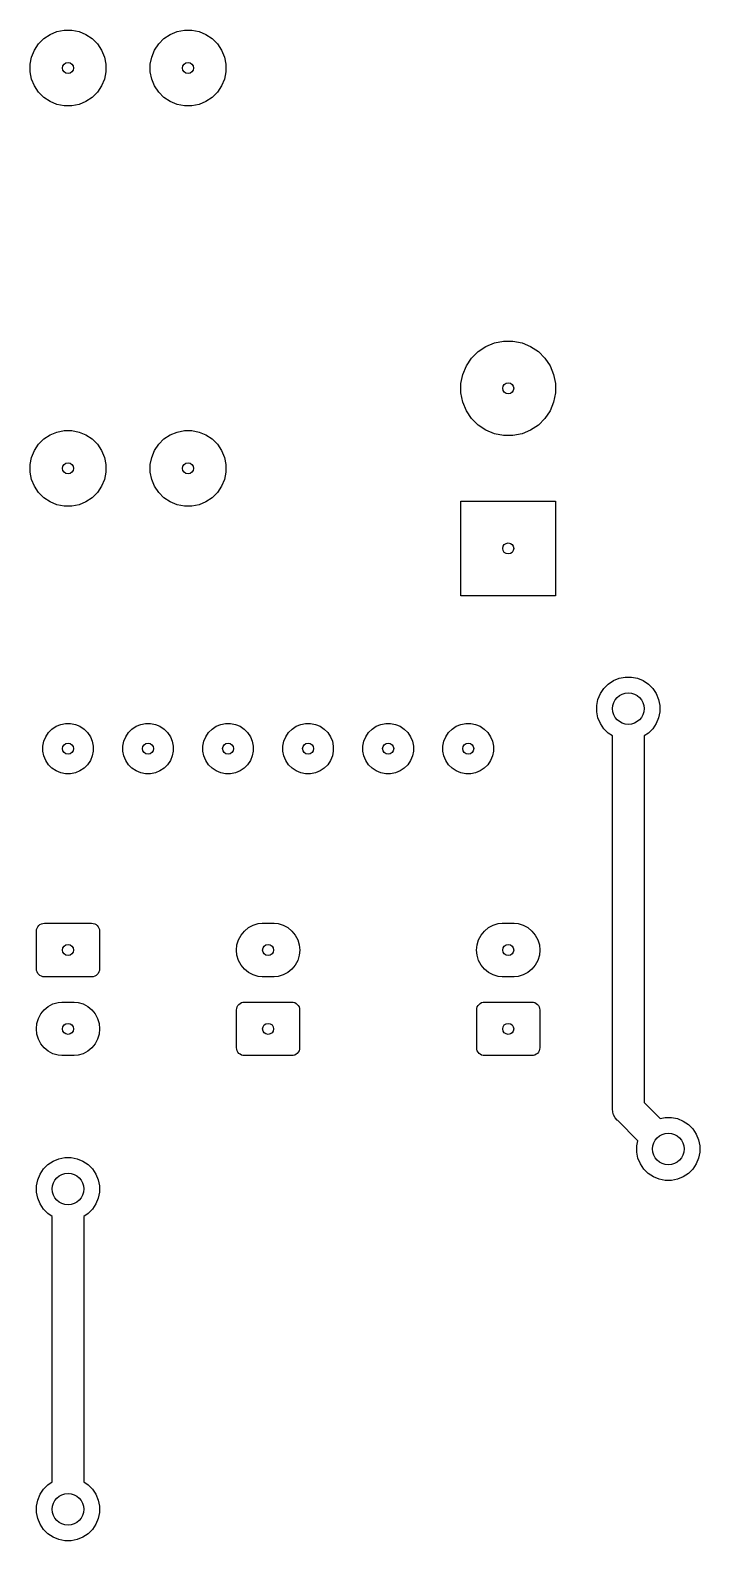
# Model space of a CAD drawing. Extents: x 121.1 to 186.4, y -132 to -40.7.
# Drawn here: x 165.17 to 186.42, y -88.63 to -40.71 of the extents above; entities that cross this region are included whole.
import ezdxf

# ---------------------------------------------------------------- set-up
doc = ezdxf.new("R2010")
doc.units = 0
doc.layers.add('BLACK', color=7, linetype='CONTINUOUS')

msp = doc.modelspace()

# ---------------------------------------------------------------- linework, layer by layer
at = {"layer": 'BLACK', "linetype": 'CONTINUOUS'}
for p, q in [((166.02, -40.7561), (166.252, -40.71)), ((166.252, -40.71), (166.488, -40.71)), ((166.488, -40.71), (166.72, -40.7561)), ((169.83, -40.7561), (170.062, -40.71)), ((170.062, -40.71), (170.298, -40.71)), ((170.298, -40.71), (170.53, -40.7561)), ((165.307, -41.3416), (165.438, -41.145)), ((165.438, -41.145), (165.605, -40.9779)), ((165.605, -40.9779), (165.802, -40.8466)), ((165.802, -40.8466), (166.02, -40.7561)), ((166.72, -40.7561), (166.938, -40.8466)), ((166.938, -40.8466), (167.135, -40.9779)), ((167.135, -40.9779), (167.302, -41.145)), ((167.302, -41.145), (167.433, -41.3416)), ((169.117, -41.3416), (169.248, -41.145)), ((169.248, -41.145), (169.415, -40.9779)), ((169.415, -40.9779), (169.612, -40.8466)), ((169.612, -40.8466), (169.83, -40.7561)), ((170.53, -40.7561), (170.748, -40.8466)), ((170.748, -40.8466), (170.945, -40.9779)), ((170.945, -40.9779), (171.112, -41.145)), ((171.112, -41.145), (171.243, -41.3416)), ((165.17, -41.7918), (165.216, -41.56)), ((165.216, -41.56), (165.307, -41.3416)), ((167.433, -41.3416), (167.524, -41.56)), ((167.524, -41.56), (167.57, -41.7918)), ((168.98, -41.7918), (169.026, -41.56)), ((169.026, -41.56), (169.117, -41.3416)), ((171.243, -41.3416), (171.334, -41.56)), ((171.334, -41.56), (171.38, -41.7918)), ((165.17, -42.0282), (165.17, -41.7918)), ((165.216, -42.26), (165.17, -42.0282)), ((167.57, -42.0282), (167.524, -42.26)), ((167.57, -41.7918), (167.57, -42.0282)), ((168.98, -42.0282), (168.98, -41.7918)), ((169.026, -42.26), (168.98, -42.0282)), ((171.38, -42.0282), (171.334, -42.26)), ((171.38, -41.7918), (171.38, -42.0282)), ((165.307, -42.4784), (165.216, -42.26)), ((165.438, -42.675), (165.307, -42.4784)), ((167.433, -42.4784), (167.302, -42.675)), ((167.524, -42.26), (167.433, -42.4784)), ((169.117, -42.4784), (169.026, -42.26)), ((169.248, -42.675), (169.117, -42.4784)), ((171.243, -42.4784), (171.112, -42.675)), ((171.334, -42.26), (171.243, -42.4784)), ((165.605, -42.8421), (165.438, -42.675)), ((165.802, -42.9734), (165.605, -42.8421)), ((166.02, -43.0639), (165.802, -42.9734)), ((166.252, -43.11), (166.02, -43.0639)), ((166.488, -43.11), (166.252, -43.11)), ((166.72, -43.0639), (166.488, -43.11)), ((166.938, -42.9734), (166.72, -43.0639)), ((167.135, -42.8421), (166.938, -42.9734)), ((167.302, -42.675), (167.135, -42.8421)), ((169.415, -42.8421), (169.248, -42.675)), ((169.612, -42.9734), (169.415, -42.8421)), ((169.83, -43.0639), (169.612, -42.9734)), ((170.062, -43.11), (169.83, -43.0639)), ((170.298, -43.11), (170.062, -43.11)), ((170.53, -43.0639), (170.298, -43.11)), ((170.748, -42.9734), (170.53, -43.0639)), ((170.945, -42.8421), (170.748, -42.9734)), ((171.112, -42.675), (170.945, -42.8421)), ((179.384, -50.9049), (179.629, -50.7407)), ((179.629, -50.7407), (179.902, -50.6276)), ((179.902, -50.6276), (180.192, -50.57)), ((180.192, -50.57), (180.488, -50.57)), ((180.488, -50.57), (180.778, -50.6276)), ((180.778, -50.6276), (181.051, -50.7407)), ((181.051, -50.7407), (181.296, -50.9049)), ((179.011, -51.3595), (179.175, -51.1138)), ((179.175, -51.1138), (179.384, -50.9049)), ((181.296, -50.9049), (181.505, -51.1138)), ((181.505, -51.1138), (181.669, -51.3595)), ((178.84, -51.9223), (178.898, -51.6325)), ((178.898, -51.6325), (179.011, -51.3595)), ((181.669, -51.3595), (181.782, -51.6325)), ((181.782, -51.6325), (181.84, -51.9223)), ((178.84, -52.2177), (178.84, -51.9223)), ((178.898, -52.5075), (178.84, -52.2177)), ((181.84, -52.2177), (181.782, -52.5075)), ((181.84, -51.9223), (181.84, -52.2177)), ((179.011, -52.7805), (178.898, -52.5075)), ((181.782, -52.5075), (181.669, -52.7805)), ((179.175, -53.0262), (179.011, -52.7805)), ((179.384, -53.2351), (179.175, -53.0262)), ((181.505, -53.0262), (181.296, -53.2351)), ((181.669, -52.7805), (181.505, -53.0262)), ((165.605, -53.6779), (165.802, -53.5466)), ((165.802, -53.5466), (166.02, -53.4561)), ((166.02, -53.4561), (166.252, -53.41)), ((166.252, -53.41), (166.488, -53.41)), ((166.488, -53.41), (166.72, -53.4561)), ((166.72, -53.4561), (166.938, -53.5466)), ((166.938, -53.5466), (167.135, -53.6779)), ((169.415, -53.6779), (169.612, -53.5466)), ((169.612, -53.5466), (169.83, -53.4561)), ((169.83, -53.4561), (170.062, -53.41)), ((170.062, -53.41), (170.298, -53.41)), ((170.298, -53.41), (170.53, -53.4561)), ((170.53, -53.4561), (170.748, -53.5466)), ((170.748, -53.5466), (170.945, -53.6779)), ((179.629, -53.3993), (179.384, -53.2351)), ((179.902, -53.5124), (179.629, -53.3993)), ((180.192, -53.57), (179.902, -53.5124)), ((180.488, -53.57), (180.192, -53.57)), ((180.778, -53.5124), (180.488, -53.57)), ((181.051, -53.3993), (180.778, -53.5124)), ((181.296, -53.2351), (181.051, -53.3993)), ((165.216, -54.26), (165.307, -54.0416)), ((165.307, -54.0416), (165.438, -53.845)), ((165.438, -53.845), (165.605, -53.6779)), ((167.135, -53.6779), (167.302, -53.845)), ((167.302, -53.845), (167.433, -54.0416)), ((167.433, -54.0416), (167.524, -54.26)), ((169.026, -54.26), (169.117, -54.0416)), ((169.117, -54.0416), (169.248, -53.845)), ((169.248, -53.845), (169.415, -53.6779)), ((170.945, -53.6779), (171.112, -53.845)), ((171.112, -53.845), (171.243, -54.0416)), ((171.243, -54.0416), (171.334, -54.26)), ((165.17, -54.4918), (165.216, -54.26)), ((165.17, -54.7282), (165.17, -54.4918)), ((167.524, -54.26), (167.57, -54.4918)), ((167.57, -54.4918), (167.57, -54.7282)), ((168.98, -54.4918), (169.026, -54.26)), ((168.98, -54.7282), (168.98, -54.4918)), ((171.334, -54.26), (171.38, -54.4918)), ((171.38, -54.4918), (171.38, -54.7282)), ((165.216, -54.96), (165.17, -54.7282)), ((165.307, -55.1784), (165.216, -54.96)), ((167.524, -54.96), (167.433, -55.1784)), ((167.57, -54.7282), (167.524, -54.96)), ((169.026, -54.96), (168.98, -54.7282)), ((169.117, -55.1784), (169.026, -54.96)), ((171.334, -54.96), (171.243, -55.1784)), ((171.38, -54.7282), (171.334, -54.96)), ((165.438, -55.375), (165.307, -55.1784)), ((165.605, -55.5421), (165.438, -55.375)), ((165.802, -55.6734), (165.605, -55.5421)), ((167.135, -55.5421), (166.938, -55.6734)), ((167.302, -55.375), (167.135, -55.5421)), ((167.433, -55.1784), (167.302, -55.375)), ((169.248, -55.375), (169.117, -55.1784)), ((169.415, -55.5421), (169.248, -55.375)), ((169.612, -55.6734), (169.415, -55.5421)), ((170.945, -55.5421), (170.748, -55.6734)), ((171.112, -55.375), (170.945, -55.5421)), ((171.243, -55.1784), (171.112, -55.375)), ((166.02, -55.7639), (165.802, -55.6734)), ((166.252, -55.81), (166.02, -55.7639)), ((166.488, -55.81), (166.252, -55.81)), ((166.72, -55.7639), (166.488, -55.81)), ((166.938, -55.6734), (166.72, -55.7639)), ((169.83, -55.7639), (169.612, -55.6734)), ((170.062, -55.81), (169.83, -55.7639)), ((170.298, -55.81), (170.062, -55.81)), ((170.53, -55.7639), (170.298, -55.81)), ((170.748, -55.6734), (170.53, -55.7639)), ((178.84, -58.65), (178.84, -55.65)), ((178.84, -55.65), (181.84, -55.65)), ((181.84, -55.65), (181.84, -58.65)), ((181.84, -58.65), (178.84, -58.65)), ((183.676, -61.3438), (183.858, -61.2684)), ((183.858, -61.2684), (184.052, -61.23)), ((184.052, -61.23), (184.248, -61.23)), ((184.248, -61.23), (184.442, -61.2684)), ((184.442, -61.2684), (184.624, -61.3438)), ((183.188, -61.9383), (183.264, -61.7563)), ((183.264, -61.7563), (183.373, -61.5925)), ((183.373, -61.5925), (183.513, -61.4532)), ((183.513, -61.4532), (183.676, -61.3438)), ((184.624, -61.3438), (184.787, -61.4532)), ((184.787, -61.4532), (184.927, -61.5925)), ((184.927, -61.5925), (185.036, -61.7563)), ((185.036, -61.7563), (185.112, -61.9383)), ((183.15, -62.1315), (183.188, -61.9383)), ((183.15, -62.3285), (183.15, -62.1315)), ((185.112, -61.9383), (185.15, -62.1315)), ((185.15, -62.1315), (185.15, -62.3285)), ((165.991, -62.791), (166.137, -62.7307)), ((166.137, -62.7307), (166.291, -62.7)), ((166.291, -62.7), (166.449, -62.7)), ((166.449, -62.7), (166.603, -62.7307)), ((166.603, -62.7307), (166.749, -62.791)), ((168.531, -62.791), (168.677, -62.7307)), ((168.677, -62.7307), (168.831, -62.7)), ((168.831, -62.7), (168.989, -62.7)), ((168.989, -62.7), (169.143, -62.7307)), ((169.143, -62.7307), (169.289, -62.791)), ((171.071, -62.791), (171.217, -62.7307)), ((171.217, -62.7307), (171.371, -62.7)), ((171.371, -62.7), (171.529, -62.7)), ((171.529, -62.7), (171.683, -62.7307)), ((171.683, -62.7307), (171.829, -62.791)), ((173.611, -62.791), (173.757, -62.7307)), ((173.757, -62.7307), (173.911, -62.7)), ((173.911, -62.7), (174.069, -62.7)), ((174.069, -62.7), (174.223, -62.7307)), ((174.223, -62.7307), (174.369, -62.791)), ((176.151, -62.791), (176.297, -62.7307)), ((176.297, -62.7307), (176.451, -62.7)), ((176.451, -62.7), (176.609, -62.7)), ((176.609, -62.7), (176.763, -62.7307)), ((176.763, -62.7307), (176.909, -62.791)), ((178.691, -62.791), (178.837, -62.7307)), ((178.837, -62.7307), (178.991, -62.7)), ((178.991, -62.7), (179.149, -62.7)), ((179.149, -62.7), (179.303, -62.7307)), ((179.303, -62.7307), (179.449, -62.791)), ((183.188, -62.5217), (183.15, -62.3285)), ((183.264, -62.7037), (183.188, -62.5217)), ((183.373, -62.8675), (183.264, -62.7037)), ((185.036, -62.7037), (184.927, -62.8675)), ((185.112, -62.5217), (185.036, -62.7037)), ((185.15, -62.3285), (185.112, -62.5217)), ((165.601, -63.2666), (165.661, -63.1211)), ((165.661, -63.1211), (165.749, -62.99)), ((165.749, -62.99), (165.86, -62.8786)), ((165.86, -62.8786), (165.991, -62.791)), ((166.749, -62.791), (166.88, -62.8786)), ((166.88, -62.8786), (166.991, -62.99)), ((166.991, -62.99), (167.079, -63.1211)), ((167.079, -63.1211), (167.139, -63.2666)), ((168.141, -63.2666), (168.201, -63.1211)), ((168.201, -63.1211), (168.289, -62.99)), ((168.289, -62.99), (168.4, -62.8786)), ((168.4, -62.8786), (168.531, -62.791)), ((169.289, -62.791), (169.42, -62.8786)), ((169.42, -62.8786), (169.531, -62.99)), ((169.531, -62.99), (169.619, -63.1211)), ((169.619, -63.1211), (169.679, -63.2666)), ((170.681, -63.2666), (170.741, -63.1211)), ((170.741, -63.1211), (170.829, -62.99)), ((170.829, -62.99), (170.94, -62.8786)), ((170.94, -62.8786), (171.071, -62.791)), ((171.829, -62.791), (171.96, -62.8786)), ((171.96, -62.8786), (172.071, -62.99)), ((172.071, -62.99), (172.159, -63.1211)), ((172.159, -63.1211), (172.219, -63.2666)), ((173.221, -63.2666), (173.281, -63.1211)), ((173.281, -63.1211), (173.369, -62.99)), ((173.369, -62.99), (173.48, -62.8786)), ((173.48, -62.8786), (173.611, -62.791)), ((174.369, -62.791), (174.5, -62.8786)), ((174.5, -62.8786), (174.611, -62.99)), ((174.611, -62.99), (174.699, -63.1211)), ((174.699, -63.1211), (174.759, -63.2666)), ((175.761, -63.2666), (175.821, -63.1211)), ((175.821, -63.1211), (175.909, -62.99)), ((175.909, -62.99), (176.02, -62.8786)), ((176.02, -62.8786), (176.151, -62.791)), ((176.909, -62.791), (177.04, -62.8786)), ((177.04, -62.8786), (177.151, -62.99)), ((177.151, -62.99), (177.239, -63.1211)), ((177.239, -63.1211), (177.299, -63.2666)), ((178.301, -63.2666), (178.361, -63.1211)), ((178.361, -63.1211), (178.449, -62.99)), ((178.449, -62.99), (178.56, -62.8786)), ((178.56, -62.8786), (178.691, -62.791)), ((179.449, -62.791), (179.58, -62.8786)), ((179.58, -62.8786), (179.691, -62.99)), ((179.691, -62.99), (179.779, -63.1211)), ((179.779, -63.1211), (179.839, -63.2666)), ((183.513, -63.0068), (183.373, -62.8675)), ((183.65, -63.0986), (183.513, -63.0068)), ((183.65, -74.9054), (183.65, -63.0986)), ((184.787, -63.0068), (184.65, -63.0986)), ((184.65, -63.0986), (184.65, -74.7229)), ((184.927, -62.8675), (184.787, -63.0068)), ((165.57, -63.4212), (165.601, -63.2666)), ((165.57, -63.5788), (165.57, -63.4212)), ((165.601, -63.7334), (165.57, -63.5788)), ((165.661, -63.8789), (165.601, -63.7334)), ((167.139, -63.7334), (167.079, -63.8789)), ((167.139, -63.2666), (167.17, -63.4212)), ((167.17, -63.5788), (167.139, -63.7334)), ((167.17, -63.4212), (167.17, -63.5788)), ((168.11, -63.4212), (168.141, -63.2666)), ((168.11, -63.5788), (168.11, -63.4212)), ((168.141, -63.7334), (168.11, -63.5788)), ((168.201, -63.8789), (168.141, -63.7334)), ((169.679, -63.7334), (169.619, -63.8789)), ((169.679, -63.2666), (169.71, -63.4212)), ((169.71, -63.5788), (169.679, -63.7334)), ((169.71, -63.4212), (169.71, -63.5788)), ((170.65, -63.4212), (170.681, -63.2666)), ((170.65, -63.5788), (170.65, -63.4212)), ((170.681, -63.7334), (170.65, -63.5788)), ((170.741, -63.8789), (170.681, -63.7334)), ((172.219, -63.7334), (172.159, -63.8789)), ((172.219, -63.2666), (172.25, -63.4212)), ((172.25, -63.5788), (172.219, -63.7334)), ((172.25, -63.4212), (172.25, -63.5788)), ((173.19, -63.4212), (173.221, -63.2666)), ((173.19, -63.5788), (173.19, -63.4212)), ((173.221, -63.7334), (173.19, -63.5788)), ((173.281, -63.8789), (173.221, -63.7334)), ((174.759, -63.7334), (174.699, -63.8789)), ((174.759, -63.2666), (174.79, -63.4212)), ((174.79, -63.5788), (174.759, -63.7334)), ((174.79, -63.4212), (174.79, -63.5788)), ((175.73, -63.4212), (175.761, -63.2666)), ((175.73, -63.5788), (175.73, -63.4212)), ((175.761, -63.7334), (175.73, -63.5788)), ((175.821, -63.8789), (175.761, -63.7334)), ((177.299, -63.7334), (177.239, -63.8789)), ((177.299, -63.2666), (177.33, -63.4212)), ((177.33, -63.5788), (177.299, -63.7334)), ((177.33, -63.4212), (177.33, -63.5788)), ((178.27, -63.4212), (178.301, -63.2666)), ((178.27, -63.5788), (178.27, -63.4212)), ((178.301, -63.7334), (178.27, -63.5788)), ((178.361, -63.8789), (178.301, -63.7334)), ((179.839, -63.7334), (179.779, -63.8789)), ((179.839, -63.2666), (179.87, -63.4212)), ((179.87, -63.5788), (179.839, -63.7334)), ((179.87, -63.4212), (179.87, -63.5788)), ((165.749, -64.01), (165.661, -63.8789)), ((165.86, -64.1214), (165.749, -64.01)), ((165.991, -64.209), (165.86, -64.1214)), ((166.137, -64.2693), (165.991, -64.209)), ((166.749, -64.209), (166.603, -64.2693)), ((166.88, -64.1214), (166.749, -64.209)), ((166.991, -64.01), (166.88, -64.1214)), ((167.079, -63.8789), (166.991, -64.01)), ((168.289, -64.01), (168.201, -63.8789)), ((168.4, -64.1214), (168.289, -64.01)), ((168.531, -64.209), (168.4, -64.1214)), ((168.677, -64.2693), (168.531, -64.209)), ((169.289, -64.209), (169.143, -64.2693)), ((169.42, -64.1214), (169.289, -64.209)), ((169.531, -64.01), (169.42, -64.1214)), ((169.619, -63.8789), (169.531, -64.01)), ((170.829, -64.01), (170.741, -63.8789)), ((170.94, -64.1214), (170.829, -64.01)), ((171.071, -64.209), (170.94, -64.1214)), ((171.217, -64.2693), (171.071, -64.209)), ((171.829, -64.209), (171.683, -64.2693)), ((171.96, -64.1214), (171.829, -64.209)), ((172.071, -64.01), (171.96, -64.1214)), ((172.159, -63.8789), (172.071, -64.01)), ((173.369, -64.01), (173.281, -63.8789)), ((173.48, -64.1214), (173.369, -64.01)), ((173.611, -64.209), (173.48, -64.1214)), ((173.757, -64.2693), (173.611, -64.209)), ((174.369, -64.209), (174.223, -64.2693)), ((174.5, -64.1214), (174.369, -64.209)), ((174.611, -64.01), (174.5, -64.1214)), ((174.699, -63.8789), (174.611, -64.01)), ((175.909, -64.01), (175.821, -63.8789)), ((176.02, -64.1214), (175.909, -64.01)), ((176.151, -64.209), (176.02, -64.1214)), ((176.297, -64.2693), (176.151, -64.209)), ((176.909, -64.209), (176.763, -64.2693)), ((177.04, -64.1214), (176.909, -64.209)), ((177.151, -64.01), (177.04, -64.1214)), ((177.239, -63.8789), (177.151, -64.01)), ((178.449, -64.01), (178.361, -63.8789)), ((178.56, -64.1214), (178.449, -64.01)), ((178.691, -64.209), (178.56, -64.1214)), ((178.837, -64.2693), (178.691, -64.209)), ((179.449, -64.209), (179.303, -64.2693)), ((179.58, -64.1214), (179.449, -64.209)), ((179.691, -64.01), (179.58, -64.1214)), ((179.779, -63.8789), (179.691, -64.01)), ((166.291, -64.3), (166.137, -64.2693)), ((166.449, -64.3), (166.291, -64.3)), ((166.603, -64.2693), (166.449, -64.3)), ((168.831, -64.3), (168.677, -64.2693)), ((168.989, -64.3), (168.831, -64.3)), ((169.143, -64.2693), (168.989, -64.3)), ((171.371, -64.3), (171.217, -64.2693)), ((171.529, -64.3), (171.371, -64.3)), ((171.683, -64.2693), (171.529, -64.3)), ((173.911, -64.3), (173.757, -64.2693)), ((174.069, -64.3), (173.911, -64.3)), ((174.223, -64.2693), (174.069, -64.3)), ((176.451, -64.3), (176.297, -64.2693)), ((176.609, -64.3), (176.451, -64.3)), ((176.763, -64.2693), (176.609, -64.3)), ((178.991, -64.3), (178.837, -64.2693)), ((179.149, -64.3), (178.991, -64.3)), ((179.303, -64.2693), (179.149, -64.3)), ((165.37, -69.29), (165.375, -69.2412)), ((165.37, -70.49), (165.37, -69.29)), ((165.375, -69.2412), (165.389, -69.1943)), ((165.389, -69.1943), (165.412, -69.1511)), ((165.412, -69.1511), (165.443, -69.1132)), ((165.443, -69.1132), (165.481, -69.0821)), ((165.481, -69.0821), (165.524, -69.059)), ((165.524, -69.059), (165.571, -69.0448)), ((165.571, -69.0448), (165.62, -69.04)), ((165.62, -69.04), (167.12, -69.04)), ((167.12, -69.04), (167.169, -69.0448)), ((167.169, -69.0448), (167.216, -69.059)), ((167.216, -69.059), (167.259, -69.0821)), ((167.259, -69.0821), (167.297, -69.1132)), ((167.297, -69.1132), (167.328, -69.1511)), ((167.328, -69.1511), (167.351, -69.1943)), ((167.351, -69.1943), (167.365, -69.2412)), ((167.365, -69.2412), (167.37, -69.29)), ((167.37, -69.29), (167.37, -70.49)), ((171.781, -69.5631), (171.86, -69.4155)), ((171.86, -69.4155), (171.966, -69.2861)), ((171.966, -69.2861), (172.095, -69.1798)), ((172.095, -69.1798), (172.243, -69.1009)), ((172.243, -69.1009), (172.403, -69.0523)), ((172.403, -69.0523), (172.528, -69.04)), ((172.528, -69.04), (172.912, -69.04)), ((172.912, -69.04), (173.037, -69.0523)), ((173.037, -69.0523), (173.197, -69.1009)), ((173.197, -69.1009), (173.345, -69.1798)), ((173.345, -69.1798), (173.474, -69.2861)), ((173.474, -69.2861), (173.58, -69.4155)), ((173.58, -69.4155), (173.659, -69.5631)), ((179.401, -69.5631), (179.48, -69.4155)), ((179.48, -69.4155), (179.586, -69.2861)), ((179.586, -69.2861), (179.715, -69.1798)), ((179.715, -69.1798), (179.863, -69.1009)), ((179.863, -69.1009), (180.023, -69.0523)), ((180.023, -69.0523), (180.148, -69.04)), ((180.148, -69.04), (180.532, -69.04)), ((180.532, -69.04), (180.657, -69.0523)), ((180.657, -69.0523), (180.817, -69.1009)), ((180.817, -69.1009), (180.965, -69.1798)), ((180.965, -69.1798), (181.094, -69.2861)), ((181.094, -69.2861), (181.2, -69.4155)), ((181.2, -69.4155), (181.279, -69.5631)), ((171.716, -69.89), (171.732, -69.7234)), ((171.732, -70.0566), (171.716, -69.89)), ((171.732, -69.7234), (171.781, -69.5631)), ((173.659, -69.5631), (173.708, -69.7234)), ((173.708, -69.7234), (173.724, -69.89)), ((173.724, -69.89), (173.708, -70.0566)), ((179.336, -69.89), (179.352, -69.7234)), ((179.352, -70.0566), (179.336, -69.89)), ((179.352, -69.7234), (179.401, -69.5631)), ((181.279, -69.5631), (181.328, -69.7234)), ((181.328, -69.7234), (181.344, -69.89)), ((181.344, -69.89), (181.328, -70.0566)), ((171.781, -70.2169), (171.732, -70.0566)), ((171.86, -70.3645), (171.781, -70.2169)), ((171.966, -70.4939), (171.86, -70.3645)), ((173.58, -70.3645), (173.474, -70.4939)), ((173.659, -70.2169), (173.58, -70.3645)), ((173.708, -70.0566), (173.659, -70.2169)), ((179.401, -70.2169), (179.352, -70.0566)), ((179.48, -70.3645), (179.401, -70.2169)), ((179.586, -70.4939), (179.48, -70.3645)), ((181.2, -70.3645), (181.094, -70.4939)), ((181.279, -70.2169), (181.2, -70.3645)), ((181.328, -70.0566), (181.279, -70.2169)), ((165.375, -70.5388), (165.37, -70.49)), ((165.389, -70.5857), (165.375, -70.5388)), ((165.412, -70.6289), (165.389, -70.5857)), ((165.443, -70.6668), (165.412, -70.6289)), ((165.481, -70.6979), (165.443, -70.6668)), ((165.524, -70.721), (165.481, -70.6979)), ((165.571, -70.7352), (165.524, -70.721)), ((165.62, -70.74), (165.571, -70.7352)), ((167.12, -70.74), (165.62, -70.74)), ((167.169, -70.7352), (167.12, -70.74)), ((167.216, -70.721), (167.169, -70.7352)), ((167.259, -70.6979), (167.216, -70.721)), ((167.297, -70.6668), (167.259, -70.6979)), ((167.328, -70.6289), (167.297, -70.6668)), ((167.351, -70.5857), (167.328, -70.6289)), ((167.365, -70.5388), (167.351, -70.5857)), ((167.37, -70.49), (167.365, -70.5388)), ((172.095, -70.6002), (171.966, -70.4939)), ((172.243, -70.6791), (172.095, -70.6002)), ((172.403, -70.7277), (172.243, -70.6791)), ((172.528, -70.74), (172.403, -70.7277)), ((172.912, -70.74), (172.528, -70.74)), ((173.037, -70.7277), (172.912, -70.74)), ((173.197, -70.6791), (173.037, -70.7277)), ((173.345, -70.6002), (173.197, -70.6791)), ((173.474, -70.4939), (173.345, -70.6002)), ((179.715, -70.6002), (179.586, -70.4939)), ((179.863, -70.6791), (179.715, -70.6002)), ((180.023, -70.7277), (179.863, -70.6791)), ((180.148, -70.74), (180.023, -70.7277)), ((180.532, -70.74), (180.148, -70.74)), ((180.657, -70.7277), (180.532, -70.74)), ((180.817, -70.6791), (180.657, -70.7277)), ((180.965, -70.6002), (180.817, -70.6791)), ((181.094, -70.4939), (180.965, -70.6002)), ((165.51, -71.9155), (165.616, -71.7861)), ((165.616, -71.7861), (165.745, -71.6798)), ((165.745, -71.6798), (165.893, -71.6009)), ((165.893, -71.6009), (166.053, -71.5523)), ((166.053, -71.5523), (166.178, -71.54)), ((166.178, -71.54), (166.562, -71.54)), ((166.562, -71.54), (166.687, -71.5523)), ((166.687, -71.5523), (166.847, -71.6009)), ((166.847, -71.6009), (166.995, -71.6798)), ((166.995, -71.6798), (167.124, -71.7861)), ((167.124, -71.7861), (167.23, -71.9155)), ((171.72, -71.79), (171.725, -71.7412)), ((171.72, -72.99), (171.72, -71.79)), ((171.725, -71.7412), (171.739, -71.6943)), ((171.739, -71.6943), (171.762, -71.6511)), ((171.762, -71.6511), (171.793, -71.6132)), ((171.793, -71.6132), (171.831, -71.5821)), ((171.831, -71.5821), (171.874, -71.559)), ((171.874, -71.559), (171.921, -71.5448)), ((171.921, -71.5448), (171.97, -71.54)), ((171.97, -71.54), (173.47, -71.54)), ((173.47, -71.54), (173.519, -71.5448)), ((173.519, -71.5448), (173.566, -71.559)), ((173.566, -71.559), (173.609, -71.5821)), ((173.609, -71.5821), (173.647, -71.6132)), ((173.647, -71.6132), (173.678, -71.6511)), ((173.678, -71.6511), (173.701, -71.6943)), ((173.701, -71.6943), (173.715, -71.7412)), ((173.715, -71.7412), (173.72, -71.79)), ((173.72, -71.79), (173.72, -72.99)), ((179.34, -71.79), (179.345, -71.7412)), ((179.34, -72.99), (179.34, -71.79)), ((179.345, -71.7412), (179.359, -71.6943)), ((179.359, -71.6943), (179.382, -71.6511)), ((179.382, -71.6511), (179.413, -71.6132)), ((179.413, -71.6132), (179.451, -71.5821)), ((179.451, -71.5821), (179.494, -71.559)), ((179.494, -71.559), (179.541, -71.5448)), ((179.541, -71.5448), (179.59, -71.54)), ((179.59, -71.54), (181.09, -71.54)), ((181.09, -71.54), (181.139, -71.5448)), ((181.139, -71.5448), (181.186, -71.559)), ((181.186, -71.559), (181.229, -71.5821)), ((181.229, -71.5821), (181.267, -71.6132)), ((181.267, -71.6132), (181.298, -71.6511)), ((181.298, -71.6511), (181.321, -71.6943)), ((181.321, -71.6943), (181.335, -71.7412)), ((181.335, -71.7412), (181.34, -71.79)), ((181.34, -71.79), (181.34, -72.99)), ((165.366, -72.39), (165.382, -72.2234)), ((165.382, -72.2234), (165.431, -72.0631)), ((165.431, -72.0631), (165.51, -71.9155)), ((167.23, -71.9155), (167.309, -72.0631)), ((167.309, -72.0631), (167.358, -72.2234)), ((167.358, -72.2234), (167.374, -72.39)), ((165.382, -72.5566), (165.366, -72.39)), ((165.431, -72.7169), (165.382, -72.5566)), ((165.51, -72.8645), (165.431, -72.7169)), ((167.309, -72.7169), (167.23, -72.8645)), ((167.358, -72.5566), (167.309, -72.7169)), ((167.374, -72.39), (167.358, -72.5566)), ((165.616, -72.9939), (165.51, -72.8645)), ((165.745, -73.1002), (165.616, -72.9939)), ((165.893, -73.1791), (165.745, -73.1002)), ((166.053, -73.2277), (165.893, -73.1791)), ((166.178, -73.24), (166.053, -73.2277)), ((166.562, -73.24), (166.178, -73.24)), ((166.687, -73.2277), (166.562, -73.24)), ((166.847, -73.1791), (166.687, -73.2277)), ((166.995, -73.1002), (166.847, -73.1791)), ((167.124, -72.9939), (166.995, -73.1002)), ((167.23, -72.8645), (167.124, -72.9939)), ((171.725, -73.0388), (171.72, -72.99)), ((171.739, -73.0857), (171.725, -73.0388)), ((171.762, -73.1289), (171.739, -73.0857)), ((171.793, -73.1668), (171.762, -73.1289)), ((171.831, -73.1979), (171.793, -73.1668)), ((171.874, -73.221), (171.831, -73.1979)), ((171.921, -73.2352), (171.874, -73.221)), ((171.97, -73.24), (171.921, -73.2352)), ((173.47, -73.24), (171.97, -73.24)), ((173.519, -73.2352), (173.47, -73.24)), ((173.566, -73.221), (173.519, -73.2352)), ((173.609, -73.1979), (173.566, -73.221)), ((173.647, -73.1668), (173.609, -73.1979)), ((173.678, -73.1289), (173.647, -73.1668)), ((173.701, -73.0857), (173.678, -73.1289)), ((173.715, -73.0388), (173.701, -73.0857)), ((173.72, -72.99), (173.715, -73.0388)), ((179.345, -73.0388), (179.34, -72.99)), ((179.359, -73.0857), (179.345, -73.0388)), ((179.382, -73.1289), (179.359, -73.0857)), ((179.413, -73.1668), (179.382, -73.1289)), ((179.451, -73.1979), (179.413, -73.1668)), ((179.494, -73.221), (179.451, -73.1979)), ((179.541, -73.2352), (179.494, -73.221)), ((179.59, -73.24), (179.541, -73.2352)), ((181.09, -73.24), (179.59, -73.24)), ((181.139, -73.2352), (181.09, -73.24)), ((181.186, -73.221), (181.139, -73.2352)), ((181.229, -73.1979), (181.186, -73.221)), ((181.267, -73.1668), (181.229, -73.1979)), ((181.298, -73.1289), (181.267, -73.1668)), ((181.321, -73.0857), (181.298, -73.1289)), ((181.335, -73.0388), (181.321, -73.0857)), ((181.34, -72.99), (181.335, -73.0388)), ((184.65, -74.7229), (185.159, -75.2323)), ((183.648, -74.93), (183.65, -74.9054)), ((183.657, -75.028), (183.648, -74.93)), ((183.686, -75.1223), (183.657, -75.028)), ((183.732, -75.2091), (183.686, -75.1223)), ((183.795, -75.2853), (183.732, -75.2091)), ((185.159, -75.2323), (185.322, -75.2)), ((185.322, -75.2), (185.518, -75.2)), ((185.518, -75.2), (185.712, -75.2384)), ((183.814, -75.3009), (183.795, -75.2853)), ((184.452, -75.9394), (183.814, -75.3009)), ((185.712, -75.2384), (185.894, -75.3138)), ((185.894, -75.3138), (186.057, -75.4232)), ((186.057, -75.4232), (186.197, -75.5625)), ((186.197, -75.5625), (186.306, -75.7263)), ((184.42, -76.1015), (184.452, -75.9394)), ((184.42, -76.2985), (184.42, -76.1015)), ((186.306, -75.7263), (186.382, -75.9083)), ((186.382, -75.9083), (186.42, -76.1015)), ((186.42, -76.1015), (186.42, -76.2985)), ((165.733, -76.6932), (165.896, -76.5838)), ((165.896, -76.5838), (166.078, -76.5084)), ((166.078, -76.5084), (166.272, -76.47)), ((166.272, -76.47), (166.468, -76.47)), ((166.468, -76.47), (166.662, -76.5084)), ((166.662, -76.5084), (166.844, -76.5838)), ((166.844, -76.5838), (167.007, -76.6932)), ((184.458, -76.4917), (184.42, -76.2985)), ((184.534, -76.6737), (184.458, -76.4917)), ((186.382, -76.4917), (186.306, -76.6737)), ((186.42, -76.2985), (186.382, -76.4917)), ((165.408, -77.1783), (165.484, -76.9963)), ((165.484, -76.9963), (165.593, -76.8325)), ((165.593, -76.8325), (165.733, -76.6932)), ((167.007, -76.6932), (167.147, -76.8325)), ((167.147, -76.8325), (167.256, -76.9963)), ((167.256, -76.9963), (167.332, -77.1783)), ((184.643, -76.8375), (184.534, -76.6737)), ((184.783, -76.9768), (184.643, -76.8375)), ((184.946, -77.0862), (184.783, -76.9768)), ((185.128, -77.1616), (184.946, -77.0862)), ((185.894, -77.0862), (185.712, -77.1616)), ((186.057, -76.9768), (185.894, -77.0862)), ((186.197, -76.8375), (186.057, -76.9768)), ((186.306, -76.6737), (186.197, -76.8375)), ((165.37, -77.3715), (165.408, -77.1783)), ((165.37, -77.5685), (165.37, -77.3715)), ((165.408, -77.7617), (165.37, -77.5685)), ((167.332, -77.1783), (167.37, -77.3715)), ((167.37, -77.5685), (167.332, -77.7617)), ((167.37, -77.3715), (167.37, -77.5685)), ((185.322, -77.2), (185.128, -77.1616)), ((185.518, -77.2), (185.322, -77.2)), ((185.712, -77.1616), (185.518, -77.2)), ((165.484, -77.9437), (165.408, -77.7617)), ((165.593, -78.1075), (165.484, -77.9437)), ((165.733, -78.2468), (165.593, -78.1075)), ((167.147, -78.1075), (167.007, -78.2468)), ((167.256, -77.9437), (167.147, -78.1075)), ((167.332, -77.7617), (167.256, -77.9437)), ((165.87, -78.3386), (165.733, -78.2468)), ((165.87, -86.7614), (165.87, -78.3386)), ((167.007, -78.2468), (166.87, -78.3386)), ((166.87, -78.3386), (166.87, -86.7614)), ((165.408, -87.3383), (165.484, -87.1563)), ((165.484, -87.1563), (165.593, -86.9925)), ((165.593, -86.9925), (165.733, -86.8532)), ((165.733, -86.8532), (165.87, -86.7614)), ((166.87, -86.7614), (167.007, -86.8532)), ((167.007, -86.8532), (167.147, -86.9925)), ((167.147, -86.9925), (167.256, -87.1563)), ((167.256, -87.1563), (167.332, -87.3383)), ((165.37, -87.5315), (165.408, -87.3383)), ((165.37, -87.7285), (165.37, -87.5315)), ((167.332, -87.3383), (167.37, -87.5315)), ((167.37, -87.5315), (167.37, -87.7285)), ((165.408, -87.9217), (165.37, -87.7285)), ((165.484, -88.1037), (165.408, -87.9217)), ((165.593, -88.2675), (165.484, -88.1037)), ((167.256, -88.1037), (167.147, -88.2675)), ((167.332, -87.9217), (167.256, -88.1037)), ((167.37, -87.7285), (167.332, -87.9217)), ((165.733, -88.4068), (165.593, -88.2675)), ((165.896, -88.5162), (165.733, -88.4068)), ((166.078, -88.5916), (165.896, -88.5162)), ((166.272, -88.63), (166.078, -88.5916)), ((166.468, -88.63), (166.272, -88.63)), ((166.662, -88.5916), (166.468, -88.63)), ((166.844, -88.5162), (166.662, -88.5916)), ((167.007, -88.4068), (166.844, -88.5162)), ((167.147, -88.2675), (167.007, -88.4068))]:
    msp.add_line(p, q, dxfattribs=at)
at = {"layer": 'BLACK'}
for centre, radius in [((166.37, -41.91), 0.175), ((170.18, -41.91), 0.175), ((180.34, -52.07), 0.175), ((166.37, -54.61), 0.175), ((170.18, -54.61), 0.175), ((180.34, -57.15), 0.175), ((184.15, -62.23), 0.5), ((166.37, -63.5), 0.175), ((168.91, -63.5), 0.175), ((171.45, -63.5), 0.175), ((173.99, -63.5), 0.175), ((176.53, -63.5), 0.175), ((179.07, -63.5), 0.175), ((166.37, -69.89), 0.175), ((172.72, -69.89), 0.175), ((180.34, -69.89), 0.175), ((166.37, -72.39), 0.175), ((172.72, -72.39), 0.175), ((180.34, -72.39), 0.175), ((185.42, -76.2), 0.5), ((166.37, -77.47), 0.5), ((166.37, -87.63), 0.5)]:
    msp.add_circle(centre, radius, dxfattribs=at)

doc.saveas('drawing.dxf')
